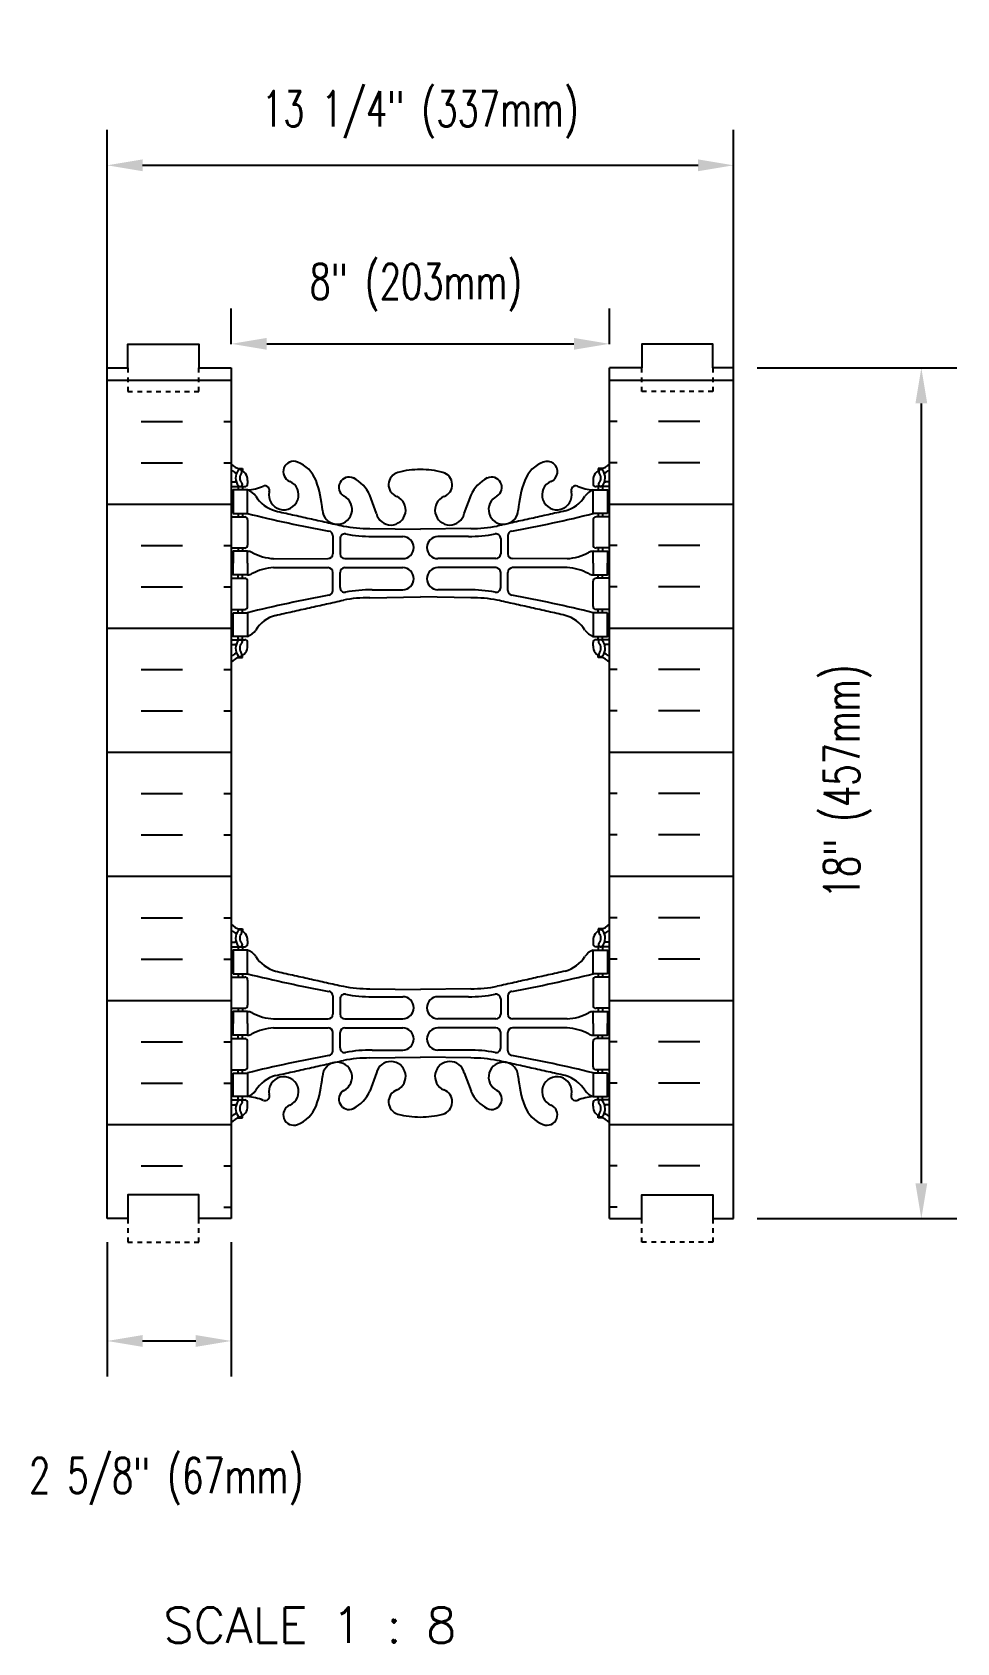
# Model space of a CAD drawing. Header units: inches. Extents: x 96 to 248, y 62 to 162.
# Drawn here: x 96.46 to 116.02, y 86.54 to 120.62 of the extents above.
import ezdxf

# ---------------------------------------------------------------- set-up
doc = ezdxf.new("R2010")
doc.units = ezdxf.units.IN
doc.header["$MEASUREMENT"] = 0
doc.linetypes.add('DASHED2', pattern=[0.375, 0.25, -0.125])
for name, color, linetype in [('HATCH', 12, 'Continuous'), ('line25', 2, 'Continuous'), ('LINE50', 5, 'Continuous'), ('LINE9', 9, 'Continuous'), ('TEXT', 4, 'Continuous'), ('Web_Edge', 9, 'Continuous')]:
    doc.layers.add(name, color=color, linetype=linetype)
doc.styles.add('DIM', font='romans.shx', dxfattribs={"width": 0.7})
doc.styles.add('ROMANS', font='romans.shx', dxfattribs={"height": 0.75})
doc.dimstyles.new('ext_8', dxfattribs={"dimscale": 8, "dimtxt": 0.09375, "dimasz": 0.09375, "dimexe": 0.09375, "dimexo": 0.0625, "dimgap": 0.0625, "dimtad": 1, "dimdec": 1, "dimzin": 3, "dimdsep": 46, "dimlunit": 4, "dimtxsty": 'DIM', "dimcen": 0.09, "dimdle": 0.09375, "dimclrt": 4, "dimadec": 0, "dimazin": 0, "dimtfac": 1, "dimtdec": 1, "dimtmove": 2, "dimatfit": 3, "dimfxl": 0, "dimfrac": 2, "dimtolj": 1, "dimtzin": 0, "dimarcsym": 0})

# ---------------------------------------------------------------- blocks, each defined once
blk = doc.blocks.new('*D11')
at = {"layer": 'Defpoints', "color": 0}
for p in [(111.298, 113.514), (111.298, 95.514), (115.273, 95.514)]:
    blk.add_point(p, dxfattribs=at)
at = {"layer": 'TEXT', "color": 0, "lineweight": -2}
for p, q in [((111.798, 113.514), (116.023, 113.514)), ((115.273, 112.764), (115.273, 96.264)), ((111.798, 95.514), (116.023, 95.514))]:
    blk.add_line(p, q, dxfattribs=at)
at = {"layer": 'TEXT', "color": 0}
for points in [[(115.148, 112.764), (115.398, 112.764), (115.273, 113.514)], [(115.148, 96.264), (115.398, 96.264), (115.273, 95.514)]]:
    blk.add_solid(points, dxfattribs=at)
at = {"layer": 'TEXT', "color": 4, "insert": (113.713, 104.764), "char_height": 0.75, "attachment_point": 5, "rotation": 90, "style": 'DIM'}
blk.add_mtext('\\A1;18" (457mm)', dxfattribs=at)
blk = doc.blocks.new('*D12')
at = {"layer": 'Defpoints', "color": 0}
for p in [(98.048, 95.514), (100.673, 95.514), (100.673, 92.925)]:
    blk.add_point(p, dxfattribs=at)
at = {"layer": 'TEXT', "color": 0, "lineweight": -2}
for p, q in [((98.048, 95.014), (98.048, 92.175)), ((100.673, 95.014), (100.673, 92.175)), ((98.798, 92.925), (99.923, 92.925))]:
    blk.add_line(p, q, dxfattribs=at)
at = {"layer": 'TEXT', "color": 0}
for points in [[(98.798, 93.05), (98.798, 92.8), (98.048, 92.925)], [(99.923, 93.05), (99.923, 92.8), (100.673, 92.925)]]:
    blk.add_solid(points, dxfattribs=at)
at = {"layer": 'TEXT', "color": 4, "insert": (99.296, 89.955), "char_height": 0.75, "attachment_point": 5, "style": 'DIM'}
blk.add_mtext('\\A1;2 5/8" (67mm)', dxfattribs=at)
blk = doc.blocks.new('*D13')
at = {"layer": 'Defpoints', "color": 0}
for p in [(111.298, 117.801), (98.048, 113.014), (111.298, 113.014)]:
    blk.add_point(p, dxfattribs=at)
at = {"layer": 'TEXT', "color": 0, "lineweight": -2}
for p, q in [((98.048, 113.514), (98.048, 118.551)), ((111.298, 113.514), (111.298, 118.551)), ((98.798, 117.801), (110.548, 117.801))]:
    blk.add_line(p, q, dxfattribs=at)
at = {"layer": 'TEXT', "color": 0}
for points in [[(98.798, 117.926), (98.798, 117.676), (98.048, 117.801)], [(110.548, 117.926), (110.548, 117.676), (111.298, 117.801)]]:
    blk.add_solid(points, dxfattribs=at)
at = {"layer": 'TEXT', "color": 4, "insert": (104.673, 118.873), "char_height": 0.75, "attachment_point": 5, "style": 'DIM'}
blk.add_mtext('\\A1;13 1/4" (337mm)', dxfattribs=at)
blk = doc.blocks.new('*D17')
at = {"layer": 'Defpoints', "color": 0}
for p in [(108.673, 114.024), (100.673, 113.514), (108.673, 113.514)]:
    blk.add_point(p, dxfattribs=at)
at = {"layer": 'TEXT', "color": 0, "lineweight": -2}
for p, q in [((100.673, 114.014), (100.673, 114.774)), ((108.673, 114.014), (108.673, 114.774)), ((101.423, 114.024), (107.923, 114.024))]:
    blk.add_line(p, q, dxfattribs=at)
at = {"layer": 'TEXT', "color": 0}
for points in [[(101.423, 114.149), (101.423, 113.899), (100.673, 114.024)], [(107.923, 114.149), (107.923, 113.899), (108.673, 114.024)]]:
    blk.add_solid(points, dxfattribs=at)
at = {"layer": 'TEXT', "color": 4, "insert": (104.579, 115.217), "char_height": 0.75, "attachment_point": 5, "style": 'DIM'}
blk.add_mtext('\\A1;8" (203mm)', dxfattribs=at)

msp = doc.modelspace()

# ---------------------------------------------------------------- hatches: boundary and pattern name
at = {"layer": 'HATCH'}
h = msp.add_hatch(dxfattribs=at)
h.set_pattern_fill('INSUL', color=256, scale=7, style=0)
h.set_pattern_definition([(0, (-2825.4883, -301.4952), (0, 2.625), []), (0, (-2825.4883, -300.6202), (0, 2.625), [0.875, -0.875]), (0, (-2825.4883, -299.7452), (0, 2.625), [0.875, -0.875])])
h.paths.add_polyline_path([(98.048, 95.514), (98.486, 95.514), (98.486, 96.014), (99.986, 96.014), (99.986, 95.514), (100.673, 95.514), (100.673, 113.514), (99.986, 113.514), (99.986, 114.014), (98.486, 114.014), (98.486, 113.514), (98.048, 113.514)])
h = msp.add_hatch(dxfattribs=at)
h.set_pattern_fill('INSUL', color=256, scale=7, style=0)
h.set_pattern_definition([(180, (3034.8349, -301.4952), (0, 2.625), []), (180, (3034.8349, -300.6202), (0, 2.625), [0.875, -0.875]), (180, (3034.8349, -299.7452), (0, 2.625), [0.875, -0.875])])
h.paths.add_polyline_path([(111.298, 95.514), (110.861, 95.514), (110.861, 96.014), (109.361, 96.014), (109.361, 95.514), (108.673, 95.514), (108.673, 113.514), (109.361, 113.514), (109.361, 114.014), (110.861, 114.014), (110.861, 113.514), (111.298, 113.514)])

# ---------------------------------------------------------------- linework, layer by layer
at = {"layer": 'line25'}
for p, q in [((100.673, 113.514), (100.673, 95.514)), ((108.673, 95.514), (108.673, 113.514))]:
    msp.add_line(p, q, dxfattribs=at)
at = {"layer": 'LINE50'}
for p, q in [((98.048, 95.514), (98.048, 113.514)), ((111.298, 95.514), (111.298, 113.514))]:
    msp.add_line(p, q, dxfattribs=at)
for points in [[(98.048, 113.514), (98.486, 113.514), (98.486, 114.014), (99.986, 114.014), (99.986, 113.514), (100.673, 113.514)], [(111.298, 113.514), (110.861, 113.514), (110.861, 114.014), (109.361, 114.014), (109.361, 113.514), (108.673, 113.514)], [(100.673, 95.514), (99.986, 95.514), (99.986, 96.014), (98.486, 96.014), (98.486, 95.514), (98.048, 95.514)], [(108.673, 95.514), (109.361, 95.514), (109.361, 96.014), (110.861, 96.014), (110.861, 95.514), (111.298, 95.514)]]:
    msp.add_lwpolyline(points, dxfattribs=at)
at = {"layer": 'LINE9', "linetype": 'DASHED2', "ltscale": 0.15}
for points in [[(98.486, 113.514), (98.486, 113.514), (98.486, 113.014), (99.986, 113.014), (99.986, 113.514), (99.986, 113.514)], [(110.861, 113.514), (110.861, 113.514), (110.861, 113.014), (109.361, 113.014), (109.361, 113.514), (109.361, 113.514)], [(98.486, 95.514), (98.486, 95.514), (98.486, 95.014), (99.986, 95.014), (99.986, 95.514), (99.986, 95.514)], [(110.861, 95.514), (110.861, 95.514), (110.861, 95.014), (109.361, 95.014), (109.361, 95.514), (109.361, 95.514)]]:
    msp.add_lwpolyline(points, dxfattribs=at)
at = {"layer": 'Web_Edge'}
for p, q in [((100.673, 111.104), (100.751, 111.104)), ((100.819, 111.383), (100.909, 111.383)), ((100.909, 111.383), (100.909, 111.341)), ((101.019, 111.134), (101.019, 111.066)), ((108.327, 111.134), (108.327, 111.066)), ((108.527, 111.383), (108.437, 111.383)), ((108.437, 111.383), (108.437, 111.341)), ((108.673, 111.104), (108.595, 111.104)), ((100.673, 111.004), (100.957, 111.004)), ((100.819, 111.004), (100.819, 110.934)), ((100.909, 111.004), (100.909, 110.934)), ((103.744, 110.432), (103.602, 110.819)), ((105.602, 110.432), (105.745, 110.819)), ((108.673, 111.004), (108.39, 111.004)), ((108.437, 111.004), (108.437, 110.934)), ((108.527, 111.004), (108.527, 110.934)), ((100.819, 110.434), (100.819, 110.364)), ((100.909, 110.434), (100.909, 110.364)), ((108.437, 110.434), (108.437, 110.364)), ((108.527, 110.434), (108.527, 110.364)), ((100.673, 110.364), (100.957, 110.364)), ((101.019, 110.301), (101.019, 109.766)), ((103.607, 110.116), (104.673, 110.1)), ((105.74, 110.116), (104.673, 110.1)), ((108.327, 110.301), (108.327, 109.766)), ((108.673, 110.364), (108.39, 110.364)), ((102.821, 109.964), (102.821, 109.579)), ((102.974, 109.902), (102.974, 109.579)), ((103.654, 109.948), (104.301, 109.948)), ((105.693, 109.948), (105.046, 109.948)), ((106.373, 109.902), (106.373, 109.579)), ((106.525, 109.964), (106.525, 109.579)), ((100.673, 109.704), (100.957, 109.704)), ((100.819, 109.704), (100.819, 109.634)), ((100.909, 109.704), (100.909, 109.634)), ((101.567, 109.478), (102.721, 109.479)), ((103.074, 109.479), (104.301, 109.479)), ((106.273, 109.479), (105.046, 109.479)), ((107.78, 109.478), (106.625, 109.479)), ((108.673, 109.704), (108.39, 109.704)), ((108.437, 109.704), (108.437, 109.634)), ((108.527, 109.704), (108.527, 109.634)), ((100.673, 109.064), (100.957, 109.064)), ((100.819, 109.064), (100.819, 109.134)), ((100.909, 109.064), (100.909, 109.134)), ((101.567, 109.289), (102.721, 109.288)), ((102.821, 108.804), (102.821, 109.188)), ((102.974, 108.866), (102.974, 109.188)), ((103.074, 109.288), (104.301, 109.288)), ((106.273, 109.288), (105.046, 109.288)), ((106.373, 108.866), (106.373, 109.188)), ((106.525, 108.804), (106.525, 109.188)), ((107.78, 109.289), (106.625, 109.288)), ((108.673, 109.064), (108.39, 109.064)), ((108.437, 109.064), (108.437, 109.134)), ((108.527, 109.064), (108.527, 109.134)), ((101.019, 108.466), (101.019, 109.001)), ((103.654, 108.82), (104.301, 108.82)), ((105.693, 108.82), (105.046, 108.82)), ((108.327, 108.466), (108.327, 109.001)), ((100.673, 108.404), (100.957, 108.404)), ((100.819, 108.334), (100.819, 108.404)), ((100.909, 108.334), (100.909, 108.404)), ((103.607, 108.652), (104.673, 108.668)), ((105.74, 108.652), (104.673, 108.668)), ((108.673, 108.404), (108.39, 108.404)), ((108.437, 108.334), (108.437, 108.404)), ((108.527, 108.334), (108.527, 108.404)), ((100.673, 107.764), (100.957, 107.764)), ((100.819, 107.764), (100.819, 107.834)), ((100.909, 107.764), (100.909, 107.834)), ((101.019, 107.634), (101.019, 107.701)), ((108.327, 107.634), (108.327, 107.701)), ((108.673, 107.764), (108.39, 107.764)), ((108.437, 107.764), (108.437, 107.834)), ((108.527, 107.764), (108.527, 107.834)), ((100.673, 107.664), (100.751, 107.664)), ((100.819, 107.385), (100.909, 107.385)), ((100.909, 107.385), (100.909, 107.427)), ((108.437, 107.385), (108.437, 107.427)), ((108.527, 107.385), (108.437, 107.385)), ((108.673, 107.664), (108.595, 107.664)), ((100.819, 101.644), (100.909, 101.644)), ((100.909, 101.644), (100.909, 101.602)), ((108.527, 101.644), (108.437, 101.644)), ((108.437, 101.644), (108.437, 101.602)), ((100.673, 101.365), (100.751, 101.365)), ((100.673, 101.265), (100.957, 101.265)), ((100.819, 101.265), (100.819, 101.195)), ((100.909, 101.265), (100.909, 101.195)), ((101.019, 101.395), (101.019, 101.327)), ((108.327, 101.395), (108.327, 101.327)), ((108.673, 101.265), (108.39, 101.265)), ((108.437, 101.265), (108.437, 101.195)), ((108.527, 101.265), (108.527, 101.195)), ((108.673, 101.365), (108.595, 101.365)), ((100.673, 100.625), (100.957, 100.625)), ((100.819, 100.695), (100.819, 100.625)), ((100.909, 100.695), (100.909, 100.625)), ((101.019, 100.562), (101.019, 100.027)), ((108.327, 100.562), (108.327, 100.027)), ((108.673, 100.625), (108.39, 100.625)), ((108.437, 100.695), (108.437, 100.625)), ((108.527, 100.695), (108.527, 100.625)), ((102.821, 100.225), (102.821, 99.84)), ((103.607, 100.377), (104.673, 100.361)), ((103.654, 100.209), (104.301, 100.209)), ((105.74, 100.377), (104.673, 100.361)), ((105.693, 100.209), (105.046, 100.209)), ((106.525, 100.225), (106.525, 99.84)), ((100.673, 99.965), (100.957, 99.965)), ((100.819, 99.965), (100.819, 99.895)), ((100.909, 99.965), (100.909, 99.895)), ((102.974, 100.163), (102.974, 99.84)), ((106.373, 100.163), (106.373, 99.84)), ((108.673, 99.965), (108.39, 99.965)), ((108.437, 99.965), (108.437, 99.895)), ((108.527, 99.965), (108.527, 99.895)), ((101.567, 99.739), (102.721, 99.74)), ((101.567, 99.55), (102.721, 99.55)), ((103.074, 99.74), (104.301, 99.74)), ((103.074, 99.55), (104.301, 99.55)), ((106.273, 99.74), (105.046, 99.74)), ((106.273, 99.55), (105.046, 99.55)), ((107.78, 99.739), (106.625, 99.74)), ((107.78, 99.55), (106.625, 99.55)), ((100.673, 99.325), (100.957, 99.325)), ((100.819, 99.325), (100.819, 99.395)), ((100.909, 99.325), (100.909, 99.395)), ((101.019, 98.727), (101.019, 99.262)), ((102.821, 99.065), (102.821, 99.45)), ((102.974, 99.127), (102.974, 99.45)), ((106.373, 99.127), (106.373, 99.45)), ((106.525, 99.065), (106.525, 99.45)), ((108.327, 98.727), (108.327, 99.262)), ((108.673, 99.325), (108.39, 99.325)), ((108.437, 99.325), (108.437, 99.395)), ((108.527, 99.325), (108.527, 99.395)), ((103.607, 98.913), (104.673, 98.929)), ((103.654, 99.081), (104.301, 99.081)), ((105.74, 98.913), (104.673, 98.929)), ((105.693, 99.081), (105.046, 99.081)), ((100.673, 98.665), (100.957, 98.665)), ((100.819, 98.595), (100.819, 98.665)), ((100.909, 98.595), (100.909, 98.665)), ((103.744, 98.597), (103.602, 98.21)), ((105.602, 98.597), (105.745, 98.21)), ((108.673, 98.665), (108.39, 98.665)), ((108.437, 98.595), (108.437, 98.665)), ((108.527, 98.595), (108.527, 98.665)), ((100.673, 98.025), (100.957, 98.025)), ((100.673, 97.925), (100.751, 97.925)), ((100.819, 98.025), (100.819, 98.095)), ((100.909, 98.025), (100.909, 98.095)), ((101.019, 97.895), (101.019, 97.962)), ((108.327, 97.895), (108.327, 97.962)), ((108.673, 98.025), (108.39, 98.025)), ((108.437, 98.025), (108.437, 98.095)), ((108.527, 98.025), (108.527, 98.095)), ((108.673, 97.925), (108.595, 97.925)), ((100.819, 97.646), (100.909, 97.646)), ((100.909, 97.646), (100.909, 97.688)), ((108.437, 97.646), (108.437, 97.688)), ((108.527, 97.646), (108.437, 97.646))]:
    msp.add_line(p, q, dxfattribs=at)
for points in [[(100.714, 110.434), (101.014, 110.434), (101.014, 110.934), (100.714, 110.934)], [(108.632, 110.434), (108.332, 110.434), (108.332, 110.934), (108.632, 110.934)], [(100.714, 108.334), (101.014, 108.334), (101.014, 107.834), (100.714, 107.834)], [(108.632, 108.334), (108.332, 108.334), (108.332, 107.834), (108.632, 107.834)], [(100.714, 100.695), (101.014, 100.695), (101.014, 101.195), (100.714, 101.195)], [(108.632, 100.695), (108.332, 100.695), (108.332, 101.195), (108.632, 101.195)], [(100.714, 98.595), (101.014, 98.595), (101.014, 98.095), (100.714, 98.095)], [(108.632, 98.595), (108.332, 98.595), (108.332, 98.095), (108.632, 98.095)]]:
    msp.add_lwpolyline(points, close=True, dxfattribs=at)
for points in [[(101.014, 109.384), (101.014, 109.634), (100.714, 109.634), (100.714, 109.384)], [(108.332, 109.384), (108.332, 109.634), (108.632, 109.634), (108.632, 109.384)], [(101.014, 109.384), (101.014, 109.134), (100.714, 109.134), (100.714, 109.384)], [(108.332, 109.384), (108.332, 109.134), (108.632, 109.134), (108.632, 109.384)], [(101.014, 99.645), (101.014, 99.895), (100.714, 99.895), (100.714, 99.645)], [(108.332, 99.645), (108.332, 99.895), (108.632, 99.895), (108.632, 99.645)], [(101.014, 99.645), (101.014, 99.395), (100.714, 99.395), (100.714, 99.645)], [(108.332, 99.645), (108.332, 99.395), (108.632, 99.395), (108.632, 99.645)]]:
    msp.add_lwpolyline(points, dxfattribs=at)
for centre, radius, start, end in [((101.019, 111.841), 0.5, 226.2109, 250.5288), ((101.992, 111.318), 0.22, 68.1963, 248.1963), ((101.835, 110.889), 0.677, 21.1239, 69.3197), ((107.512, 110.889), 0.677, 110.6803, 158.8761), ((107.355, 111.318), 0.22, 291.8037, 111.8037), ((108.327, 111.841), 0.5, 289.4712, 313.7891), ((101.019, 111.841), 0.6, 234.7832, 245.0748), ((100.751, 111.123), 0.0196, 269.4032, 15.4901), ((101.013, 111.188), 0.25, 140.1145, 222.4609), ((100.757, 111.278), 0.021, 343.464, 63.9957), ((100.855, 111.319), 0.045, 321.448, 139.1879), ((100.769, 111.134), 0.25, 0, 70.5288), ((101.013, 111.188), 0.16, 140.0001, 222.4609), ((101.784, 110.827), 0.314, 168.5886, 66.1916), ((100.244, 110.324), 2.365, 4.3895, 20.0015), ((103.166, 110.987), 0.217, 65.5264, 238.537), ((102.915, 110.517), 0.75, 23.6938, 62.9705), ((104.268, 111.043), 0.268, 104.7892, 250.0338), ((104.662, 109.61), 1.754, 89.6229, 105.2918), ((104.685, 109.61), 1.754, 74.7082, 90.3771), ((105.079, 111.043), 0.268, 289.9662, 75.2108), ((106.431, 110.517), 0.75, 117.0295, 156.3062), ((106.181, 110.987), 0.217, 301.463, 114.4736), ((109.103, 110.324), 2.365, 159.9985, 175.6105), ((107.563, 110.827), 0.314, 113.8084, 11.4114), ((108.577, 111.134), 0.25, 109.4712, 180), ((108.491, 111.319), 0.045, 40.8121, 218.552), ((108.334, 111.188), 0.16, 317.5391, 39.9999), ((108.334, 111.188), 0.25, 317.5391, 39.8855), ((108.589, 111.278), 0.021, 116.0043, 196.536), ((108.595, 111.123), 0.0196, 164.5099, 270.5968), ((108.327, 111.841), 0.6, 294.9252, 305.2168), ((100.862, 111.05), 0.045, 222.4609, 42.4609), ((100.957, 111.066), 0.0625, 270, 0), ((100.959, 111.93), 0.997, 273.1538, 293.1467), ((100.892, 110.591), 0.364, 34.9775, 70.3387), ((101.815, 111.202), 0.743, 212.7919, 253.8107), ((101.385, 110.922), 0.0968, 340.1551, 110.4331), ((102.915, 110.52), 0.314, 182.7357, 63.9348), ((104.049, 110.504), 0.314, 193.4146, 66.1916), ((105.297, 110.504), 0.314, 113.8084, 346.5854), ((106.432, 110.52), 0.314, 116.0652, 357.2643), ((107.532, 111.202), 0.743, 286.1893, 327.2081), ((107.961, 110.922), 0.0968, 69.5669, 199.8449), ((108.387, 111.93), 0.997, 246.8533, 266.8462), ((108.455, 110.591), 0.364, 109.6613, 145.0225), ((108.39, 111.066), 0.0625, 180, 270), ((108.485, 111.05), 0.045, 137.5391, 317.5391), ((107.823, 137.854), 28.253, 256.0552, 259.6343), ((101.524, 137.854), 28.253, 280.3657, 283.9448), ((100.957, 110.301), 0.0625, 0, 90), ((103.601, 113.1), 2.984, 259.2546, 270.0995), ((105.745, 113.1), 2.984, 269.9005, 280.7454), ((108.39, 110.301), 0.0625, 90, 180), ((100.957, 109.766), 0.0625, 270, 0), ((102.721, 109.964), 0.1, 360, 79.6343), ((103.074, 109.902), 0.1, 79.2546, 180), ((103.649, 112.932), 2.984, 259.2546, 270.0995), ((104.301, 109.713), 0.234, 270, 90), ((105.046, 109.713), 0.234, 90, 270), ((105.698, 112.932), 2.984, 269.9005, 280.7454), ((106.273, 109.902), 0.1, 0, 100.7454), ((106.625, 109.964), 0.1, 100.3657, 180), ((108.39, 109.766), 0.0625, 180, 270), ((101.01, 109.415), 0.219, 60.4937, 88.92), ((101.652, 110.635), 1.16, 242.5844, 265.8032), ((102.721, 109.579), 0.1, 270.0388, 360), ((103.074, 109.579), 0.1, 180, 270), ((106.273, 109.579), 0.1, 270, 0), ((106.625, 109.579), 0.1, 180, 269.9612), ((107.695, 110.635), 1.16, 274.1968, 297.4156), ((108.336, 109.415), 0.219, 91.08, 119.5063), ((100.957, 109.001), 0.0625, 0, 90), ((101.01, 109.352), 0.219, 271.08, 299.5063), ((101.652, 108.133), 1.16, 94.1968, 117.4156), ((102.721, 109.188), 0.1, 0, 89.9612), ((103.074, 109.188), 0.1, 90, 180), ((104.301, 109.054), 0.234, 270, 90), ((105.046, 109.054), 0.234, 90, 270), ((106.273, 109.188), 0.1, 0, 90), ((106.625, 109.188), 0.1, 90.0388, 180), ((107.695, 108.133), 1.16, 62.5844, 85.8032), ((108.336, 109.352), 0.219, 240.4937, 268.92), ((108.39, 109.001), 0.0625, 90, 180), ((102.721, 108.804), 0.1, 280.3657, 0), ((103.074, 108.866), 0.1, 180, 280.7454), ((103.649, 105.836), 2.984, 89.9005, 100.7454), ((105.698, 105.836), 2.984, 79.2546, 90.0995), ((106.273, 108.866), 0.1, 259.2546, 0), ((106.625, 108.804), 0.1, 180, 259.6343), ((100.957, 108.466), 0.0625, 270, 0), ((107.823, 80.913), 28.253, 100.3657, 103.9448), ((103.601, 105.668), 2.984, 89.9005, 100.7454), ((105.745, 105.668), 2.984, 79.2546, 90.0995), ((101.524, 80.913), 28.253, 76.0552, 79.6343), ((108.39, 108.466), 0.0625, 180, 270), ((101.815, 107.565), 0.743, 106.1893, 147.2081), ((107.532, 107.565), 0.743, 32.7919, 73.8107), ((101.013, 107.579), 0.25, 137.5391, 219.8855), ((100.862, 107.718), 0.045, 317.5391, 137.5391), ((100.957, 107.701), 0.0625, 360, 90), ((100.892, 108.176), 0.364, 289.6613, 325.0225), ((108.455, 108.176), 0.364, 214.9775, 250.3387), ((108.39, 107.701), 0.0625, 90, 180), ((108.485, 107.718), 0.045, 42.4609, 222.4609), ((108.334, 107.579), 0.25, 320.1145, 42.4609), ((101.019, 106.927), 0.6, 114.9252, 125.2168), ((101.019, 106.927), 0.5, 109.4712, 133.7891), ((100.751, 107.644), 0.0196, 344.5099, 90.5968), ((100.757, 107.49), 0.021, 296.0043, 16.536), ((100.855, 107.448), 0.045, 220.8121, 38.552), ((101.013, 107.579), 0.16, 137.5391, 219.9999), ((100.769, 107.634), 0.25, 289.4712, 360), ((108.577, 107.634), 0.25, 180, 250.5288), ((108.491, 107.448), 0.045, 141.448, 319.1879), ((108.334, 107.579), 0.16, 320.0001, 42.4609), ((108.327, 106.927), 0.5, 46.2109, 70.5288), ((108.589, 107.49), 0.021, 163.464, 243.9957), ((108.595, 107.644), 0.0196, 89.4032, 195.4901), ((108.327, 106.927), 0.6, 54.7832, 65.0748), ((101.019, 102.102), 0.5, 226.2109, 250.5288), ((101.019, 102.102), 0.6, 234.7832, 245.0748), ((101.013, 101.449), 0.25, 140.1145, 222.4609), ((100.757, 101.539), 0.021, 343.464, 63.9957), ((100.855, 101.58), 0.045, 321.448, 139.1879), ((100.769, 101.395), 0.25, 0, 70.5288), ((108.577, 101.395), 0.25, 109.4712, 180), ((108.491, 101.58), 0.045, 40.8121, 218.552), ((108.327, 102.102), 0.5, 289.4712, 313.7891), ((108.334, 101.449), 0.25, 317.5391, 39.8855), ((108.589, 101.539), 0.021, 116.0043, 196.536), ((108.327, 102.102), 0.6, 294.9252, 305.2168), ((100.751, 101.385), 0.0196, 269.4032, 15.4901), ((100.862, 101.311), 0.045, 222.4609, 42.4609), ((101.013, 101.449), 0.16, 140.0001, 222.4609), ((100.957, 101.327), 0.0625, 270, 0), ((108.39, 101.327), 0.0625, 180, 270), ((108.485, 101.311), 0.045, 137.5391, 317.5391), ((108.334, 101.449), 0.16, 317.5391, 39.9999), ((108.595, 101.385), 0.0196, 164.5099, 270.5968), ((100.892, 100.852), 0.364, 34.9775, 70.3387), ((101.815, 101.464), 0.743, 212.7919, 253.8107), ((107.532, 101.464), 0.743, 286.1893, 327.2081), ((108.455, 100.852), 0.364, 109.6613, 145.0225), ((100.957, 100.562), 0.0625, 0, 90), ((107.823, 128.115), 28.253, 256.0552, 259.6343), ((101.524, 128.115), 28.253, 280.3657, 283.9448), ((108.39, 100.562), 0.0625, 90, 180), ((102.721, 100.225), 0.1, 360, 79.6343), ((103.074, 100.163), 0.1, 79.2546, 180), ((103.601, 103.361), 2.984, 259.2546, 270.0995), ((103.649, 103.193), 2.984, 259.2546, 270.0995), ((104.301, 99.975), 0.234, 270, 90), ((105.046, 99.975), 0.234, 90, 270), ((105.698, 103.193), 2.984, 269.9005, 280.7454), ((105.745, 103.361), 2.984, 269.9005, 280.7454), ((106.273, 100.163), 0.1, 0, 100.7454), ((106.625, 100.225), 0.1, 100.3657, 180), ((100.957, 100.027), 0.0625, 270, 0), ((101.01, 99.676), 0.219, 60.4937, 88.92), ((101.652, 100.896), 1.16, 242.5844, 265.8032), ((107.695, 100.896), 1.16, 274.1968, 297.4156), ((108.336, 99.676), 0.219, 91.08, 119.5063), ((108.39, 100.027), 0.0625, 180, 270), ((101.652, 98.394), 1.16, 94.1968, 117.4156), ((102.721, 99.84), 0.1, 270.0388, 360), ((102.721, 99.45), 0.1, 0, 89.9612), ((103.074, 99.84), 0.1, 180, 270), ((103.074, 99.45), 0.1, 90, 180), ((104.301, 99.315), 0.234, 270, 90), ((105.046, 99.315), 0.234, 90, 270), ((106.273, 99.84), 0.1, 270, 0), ((106.273, 99.45), 0.1, 0, 90), ((106.625, 99.84), 0.1, 180, 269.9612), ((106.625, 99.45), 0.1, 90.0388, 180), ((107.695, 98.394), 1.16, 62.5844, 85.8032), ((100.957, 99.262), 0.0625, 0, 90), ((101.01, 99.614), 0.219, 271.08, 299.5063), ((108.336, 99.614), 0.219, 240.4937, 268.92), ((108.39, 99.262), 0.0625, 90, 180), ((107.823, 71.175), 28.253, 100.3657, 103.9448), ((102.721, 99.065), 0.1, 280.3657, 0), ((103.074, 99.127), 0.1, 180, 280.7454), ((103.601, 95.929), 2.984, 89.9005, 100.7454), ((103.649, 96.097), 2.984, 89.9005, 100.7454), ((104.049, 98.524), 0.314, 293.8084, 166.5854), ((105.297, 98.524), 0.314, 13.4146, 246.1916), ((105.698, 96.097), 2.984, 79.2546, 90.0995), ((105.745, 95.929), 2.984, 79.2546, 90.0995), ((106.273, 99.127), 0.1, 259.2546, 0), ((106.625, 99.065), 0.1, 180, 259.6343), ((101.524, 71.175), 28.253, 76.0552, 79.6343), ((100.957, 98.727), 0.0625, 270, 0), ((101.815, 97.826), 0.743, 106.1893, 147.2081), ((101.784, 98.202), 0.314, 293.8084, 191.4114), ((100.244, 98.704), 2.365, 339.9985, 355.6105), ((102.915, 98.508), 0.314, 296.0652, 177.2643), ((106.432, 98.508), 0.314, 2.7357, 243.9348), ((109.103, 98.704), 2.365, 184.3895, 200.0015), ((107.563, 98.202), 0.314, 348.5886, 246.1916), ((107.532, 97.826), 0.743, 32.7919, 73.8107), ((108.39, 98.727), 0.0625, 180, 270), ((100.892, 98.438), 0.364, 289.6613, 325.0225), ((103.166, 98.041), 0.217, 121.463, 294.4736), ((102.915, 98.512), 0.75, 297.0295, 336.3062), ((104.268, 97.986), 0.268, 109.9662, 255.2108), ((105.079, 97.986), 0.268, 284.7892, 70.0338), ((106.431, 98.512), 0.75, 203.6938, 242.9705), ((106.181, 98.041), 0.217, 245.5264, 58.537), ((108.455, 98.438), 0.364, 214.9775, 250.3387), ((100.751, 97.905), 0.0196, 344.5099, 90.5968), ((101.013, 97.84), 0.25, 137.5391, 219.8855), ((100.862, 97.979), 0.045, 317.5391, 137.5391), ((101.013, 97.84), 0.16, 137.5391, 219.9999), ((100.769, 97.895), 0.25, 289.4712, 360), ((100.957, 97.962), 0.0625, 360, 90), ((100.959, 97.099), 0.997, 66.8533, 86.8462), ((101.385, 98.107), 0.0968, 249.5669, 19.8449), ((101.992, 97.711), 0.22, 111.8037, 291.8037), ((101.835, 98.139), 0.677, 290.6803, 338.8761), ((107.512, 98.139), 0.677, 201.1239, 249.3197), ((107.355, 97.711), 0.22, 248.1963, 68.1963), ((107.961, 98.107), 0.0968, 160.1551, 290.4331), ((108.387, 97.099), 0.997, 93.1538, 113.1467), ((108.39, 97.962), 0.0625, 90, 180), ((108.577, 97.895), 0.25, 180, 250.5288), ((108.485, 97.979), 0.045, 42.4609, 222.4609), ((108.334, 97.84), 0.16, 320.0001, 42.4609), ((108.334, 97.84), 0.25, 320.1145, 42.4609), ((108.595, 97.905), 0.0196, 89.4032, 195.4901), ((101.019, 97.188), 0.6, 114.9252, 125.2168), ((101.019, 97.188), 0.5, 109.4712, 133.7891), ((100.757, 97.751), 0.021, 296.0043, 16.536), ((100.855, 97.709), 0.045, 220.8121, 38.552), ((104.662, 99.418), 1.754, 254.7082, 270.3771), ((104.685, 99.418), 1.754, 269.6229, 285.2918), ((108.491, 97.709), 0.045, 141.448, 319.1879), ((108.327, 97.188), 0.5, 46.2109, 70.5288), ((108.589, 97.751), 0.021, 163.464, 243.9957), ((108.327, 97.188), 0.6, 54.7832, 65.0748)]:
    msp.add_arc(centre, radius, start, end, dxfattribs=at)
for points in [[(101.608, 110.488), (103.045, 110.168)], [(107.739, 110.488), (106.301, 110.168)], [(101.608, 108.279), (103.045, 108.6)], [(107.739, 108.279), (106.301, 108.6)], [(101.608, 100.75), (103.045, 100.429)], [(107.739, 100.75), (106.301, 100.429)], [(101.608, 98.54), (103.045, 98.861)], [(107.739, 98.54), (106.301, 98.861)]]:
    msp.add_open_spline(points, degree=1, dxfattribs=at)

# ---------------------------------------------------------------- texts
at = {"layer": 'TEXT', "insert": (99.233, 87.289), "char_height": 0.75, "width": 14.24769, "attachment_point": 1, "style": 'ROMANS'}
msp.add_mtext('SCALE 1 : 8 ', dxfattribs=at)

# ---------------------------------------------------------------- dimensions: what is measured, and where the dimension line sits
at = {"layer": 'TEXT'}
dim = msp.add_linear_dim(base=(111.298, 117.801), p1=(98.048, 113.014), p2=(111.298, 113.014), text='13 1/4" (337mm)', dimstyle='ext_8', dxfattribs=at)
dim.commit()
dim.dimension.update_dxf_attribs({"geometry": '*D13', "text_midpoint": (104.673, 118.873)})
for base, p1, p2, text, picture, middle in [((108.673, 114.024), (100.673, 113.514), (108.673, 113.514), '8" (203mm)', '*D17', (104.579, 115.217)), ((100.673, 92.925), (98.048, 95.514), (100.673, 95.514), '2 5/8" (67mm)', '*D12', (99.296, 89.955))]:
    dim = msp.add_linear_dim(base=base, p1=p1, p2=p2, text=text, dimstyle='ext_8', dxfattribs=at)
    dim.commit()
    dim.dimension.update_dxf_attribs({"geometry": picture, "text_midpoint": middle, "dimtype": 160})
dim = msp.add_linear_dim(base=(115.273, 95.514), p1=(111.298, 113.514), p2=(111.298, 95.514), angle=90, text='18" (457mm)', dimstyle='ext_8', dxfattribs=at)
dim.commit()
dim.dimension.update_dxf_attribs({"geometry": '*D11', "text_midpoint": (113.713, 104.764), "dimtype": 160})

doc.saveas('drawing.dxf')
